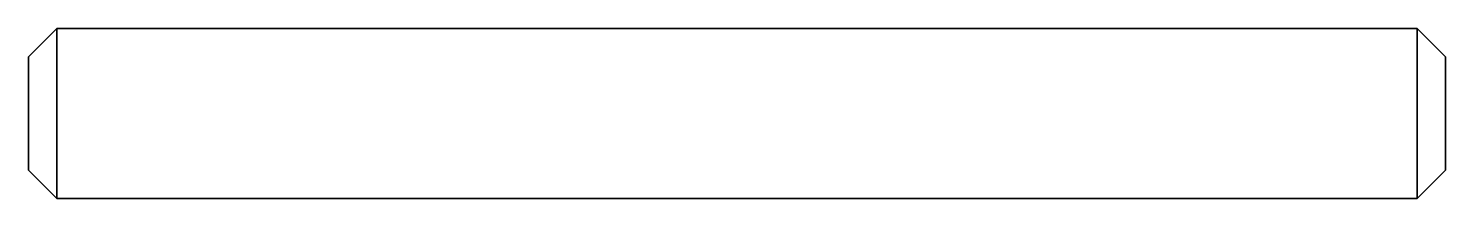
# Model space of a CAD drawing. Header units: millimetres. Extents: x 98.6 to 148.6, y 176.8 to 182.8.
import ezdxf

# ---------------------------------------------------------------- set-up
doc = ezdxf.new("R2010")
doc.units = ezdxf.units.MM
doc.layers.add('NetDam', color=7, linetype='Continuous', lineweight=35)

msp = doc.modelspace()

# ---------------------------------------------------------------- linework, layer by layer
at = {"layer": 'NetDam'}
for p, q in [((99.631, 182.819), (98.631, 181.819)), ((99.631, 182.819), (147.631, 182.819)), ((99.631, 182.819), (99.631, 176.819)), ((148.631, 181.819), (147.631, 182.819)), ((147.631, 182.819), (147.631, 176.819)), ((98.631, 177.819), (98.631, 181.819)), ((148.631, 181.819), (148.631, 177.819)), ((99.631, 176.819), (98.631, 177.819)), ((148.631, 177.819), (147.631, 176.819)), ((147.631, 176.819), (99.631, 176.819))]:
    msp.add_line(p, q, dxfattribs=at)

doc.saveas('drawing.dxf')
